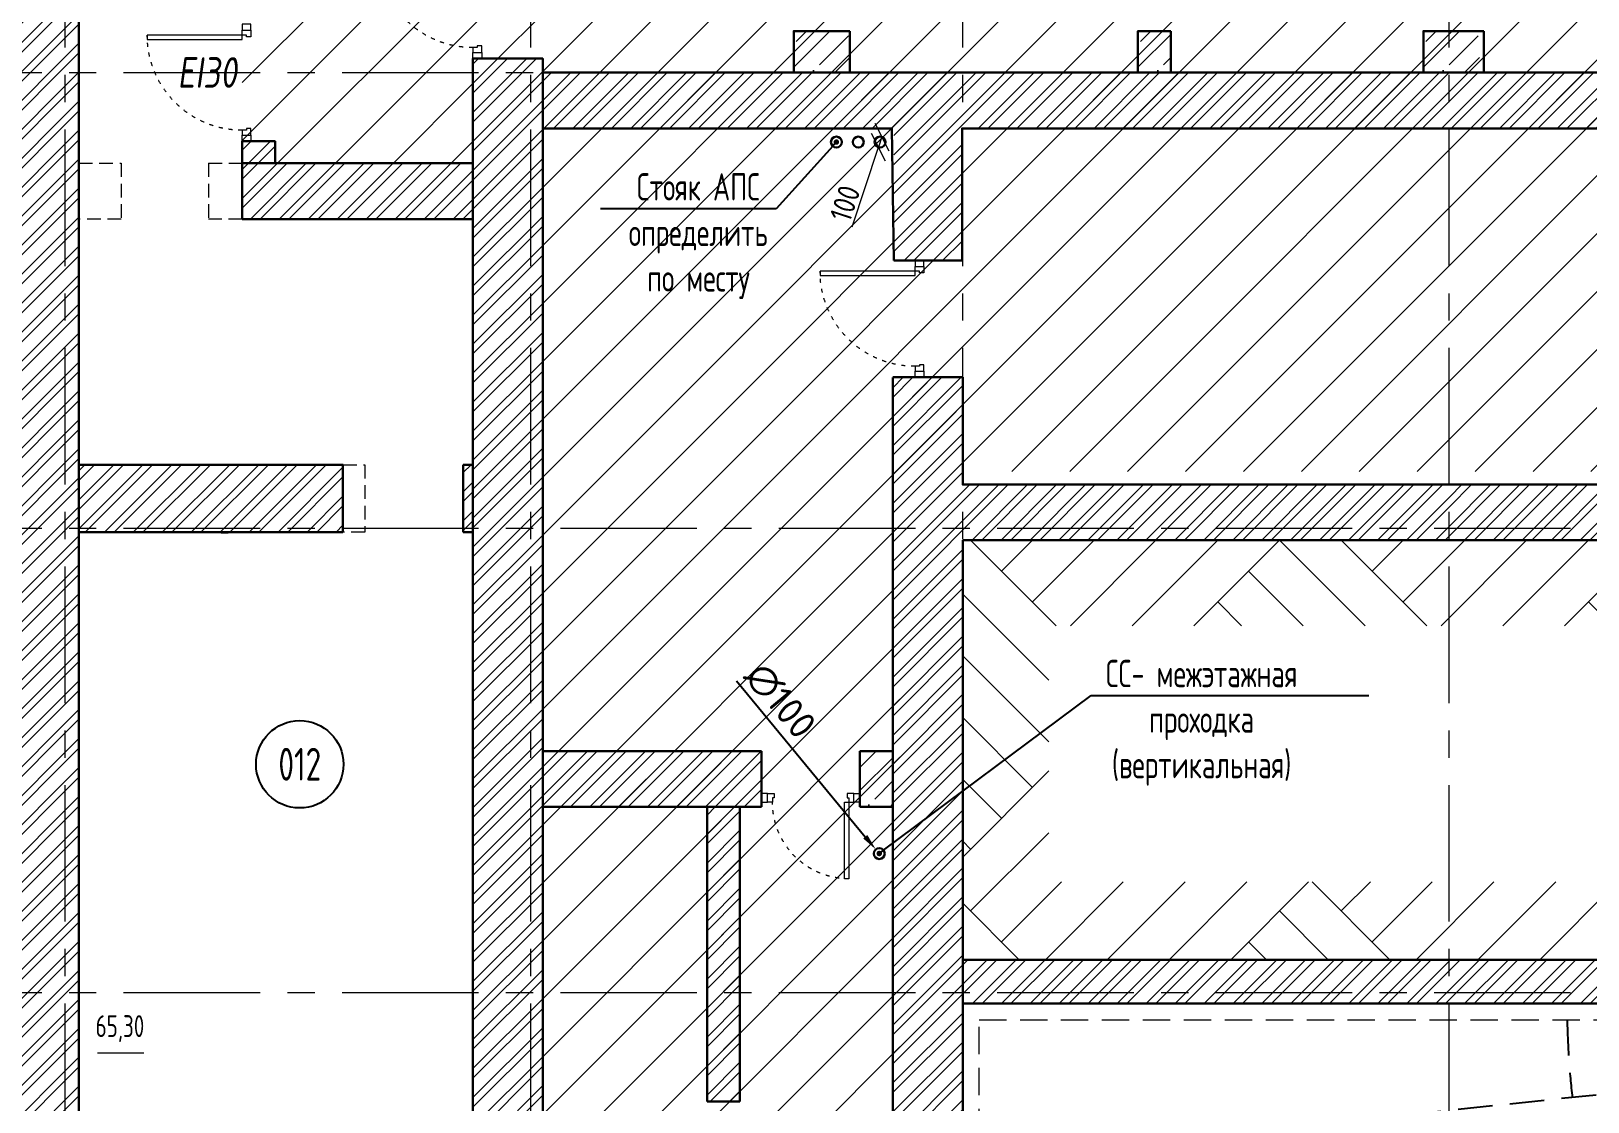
# Model space of a CAD drawing. Header units: millimetres. Extents: x -8689834 to 9419935, y 0 to 233063.
# Drawn here: x -334153 to -319897, y 65745 to 75544 of the extents above; entities that cross this region are included whole.
import ezdxf
from ezdxf import colors
from ezdxf.entities.mleader import LeaderData, LeaderLine
from ezdxf.enums import TextEntityAlignment as Align
from ezdxf.math import Vec2, Vec3

# ---------------------------------------------------------------- set-up
doc = ezdxf.new("R2010")
doc.units = ezdxf.units.MM
doc.header["$MEASUREMENT"] = 0
for name, pattern in [('ACAD_ISO03W100', [30, 12, -18]), ('CENTER', [2, 1.25, -0.25, 0.25, -0.25]), ('DASHED', [19.05, 12.7, -6.35]), ('TRATTEGGIATA', [0.75, 0.5, -0.25])]:
    doc.linetypes.add(name, pattern=pattern)
doc.layers.get('0').update_dxf_attribs({"color": 250, "lineweight": 9})
for name, color, linetype, lineweight in [('!!!_АР_перегородки блоки', 7, 'Continuous', 5), ('1 этаж тонкие линии!', 250, 'Continuous', 0), ('АР_Двери', 175, 'Continuous', 18), ('АР_Маркер экспликации', 239, 'Continuous', 13), ('АР_МосжилНии_Стены', 127, 'Continuous', 30), ('АР_Номер помещения', 1, 'Continuous', 25), ('АР_Оси', 195, 'Continuous', 9), ('АР_Отметки', 250, 'Continuous', 15), ('АР_Помещения_площадь', 19, 'Continuous', 9), ('АР_Штриховка кирпич', 250, 'Continuous', 9), ('АР_Штриховка монолит', 250, 'Continuous', 9), ('ОТВ.ВК', 212, 'Continuous', 30), ('Отв.СС', 234, 'Continuous', 9), ('Подвал', 250, 'Continuous', 30), ('СС_СКК_Лоток', 170, 'Continuous', 25), ('СС_СКС_Кабель', 6, 'Continuous', 30)]:
    doc.layers.add(name, color=color, linetype=linetype, lineweight=lineweight)
doc.layers.add('АР_ПБ_Двери', color=7, linetype='Continuous', lineweight=15, true_color=0xdb0000)
doc.layers.add('ВХОДНЫЕ группы Лидер', color=250, linetype='Continuous')
doc.styles.add('BRAZEN-txt', font='isocpeui.ttf')
doc.styles.add('GOST Common', font='GOST Common.ttf', dxfattribs={"width": 0.9, "height": 200})
doc.styles.add('ISOCPEUR', font='isocpeur.ttf', dxfattribs={"width": 0.7})
doc.styles.get("Standard").update_dxf_attribs({"font": 'isocpeur.ttf', "width": 0.7})
doc.styles.add('Архитект', font='isocpeur.ttf', dxfattribs={"width": 0.8, "oblique": 8})
doc.dimstyles.new('ADSK_Основной_2_мм', dxfattribs={"dimscale": 304.8, "dimtxt": 201.142999, "dimasz": 0.656168, "dimexe": 0.492126, "dimexo": 0.492126, "dimgap": 0.098425, "dimtad": 1, "dimdec": 1, "dimrnd": 0.1, "dimdsep": 46, "dimtxsty": 'GOST Common', "dimblk1": 'OBLIQUE', "dimblk2": 'OBLIQUE', "dimsah": 1, "dimcen": 0.09, "dimdle": 0.492126, "dimazin": 2, "dimtfac": 1, "dimtdec": 4, "dimtix": 1, "dimtmove": 0, "dimatfit": 3, "dimfxl": 1, "dimtvp": 1, "dimtolj": 1, "dimtzin": 0, "dimlwd": 20, "dimlwe": 20, "dimarcsym": 2})
doc.dimstyles.new('BRAZEN-Размеры_осевые', dxfattribs={"dimscale": 0, "dimtxt": 350, "dimasz": 150, "dimexe": 100, "dimexo": 100, "dimgap": 70, "dimtad": 1, "dimdec": 0, "dimzin": 0, "dimdsep": 46, "dimtxsty": 'BRAZEN-txt', "dimblk": 'ARCHTICK', "dimcen": 1, "dimdle": 100, "dimadec": 0, "dimazin": 0, "dimtfac": 1, "dimtdec": 0, "dimtofl": 0, "dimtmove": 1, "dimatfit": 3, "dimfxl": 1, "dimtolj": 1, "dimtzin": 0, "dimarcsym": 0})

# ---------------------------------------------------------------- blocks, each defined once
blk = doc.blocks.new('*U245')
for points in [[(-55, -80), (-55, 0), (-115, 0), (-115, -40), (-100, -40), (-100, -80), (-55, -80)], [(0, 0), (0, -80), (-55, -80), (-55, 0), (0, 0)], [(-1070, 0), (-1070, -80), (-1015, -80), (-1015, 0), (-1070, 0)], [(-1015, -80), (-1015, 0), (-955, 0), (-955, -40), (-970, -40), (-970, -80), (-1015, -80)]]:
    blk.add_lwpolyline(points)
blk.add_lwpolyline([(-100, -80), (-100, -950), (-140, -950), (-140, -80)], close=True)
at = {"linetype": 'ACAD_ISO03W100', "ltscale": 3}
blk.add_arc((-100, -80), 870, 180, 270, dxfattribs=at)
blk = doc.blocks.new('*U273')
at = {"layer": 'АР_Номер помещения', "color": 7}
blk.add_circle((-16481, -1596), 400, dxfattribs=at)
at = {"layer": 'АР_Помещения_площадь', "color": 7}
blk.add_line((-17910, -4239), (-18332, -4239), dxfattribs=at)
at = {"color": 7, "style": 'ISOCPEUR', "width": 0.7, "flags": 1}
blk.add_attdef('КАТЕГОРИЯ', (-499, -2092), '', height=250, dxfattribs=at)
at = {"layer": 'АР_Номер помещения', "color": 7, "style": 'ISOCPEUR', "width": 0.7}
blk.add_attdef('НОМЕР_ПОМЕЩЕНИЯ', text='', height=300, dxfattribs=at).set_placement((-16481, -1596), align=Align.MIDDLE_CENTER)
at = {"layer": 'АР_Помещения_площадь', "color": 7, "lineweight": 30, "width": 0.7, "flags": 104}
blk.add_attdef('ИМЯ_ПОМЕЩЕНИЯ', text='', height=100, dxfattribs=at).set_placement((158, 1217), align=Align.MIDDLE_CENTER)
at = {"layer": 'АР_Помещения_площадь', "color": 7, "style": 'ISOCPEUR', "width": 0.7}
blk.add_attdef('ПЛОЩАДЬ_ПОМЕЩЕНИЯ', text='', height=200, dxfattribs=at).set_placement((-17905, -3993), align=Align.MIDDLE_RIGHT)
blk = doc.blocks.new('*U274')
blk.add_lwpolyline([(-100, 80), (-100, 780), (-140, 780), (-140, 80)], close=True)
for points in [[(-900, 0), (-900, 80), (-845, 80), (-845, 0), (-900, 0)], [(-845, 80), (-845, 0), (-785, 0), (-785, 40), (-800, 40), (-800, 80), (-845, 80)], [(-55, 80), (-55, 0), (-115, 0), (-115, 40), (-100, 40), (-100, 80), (-55, 80)], [(0, 0), (0, 80), (-55, 80), (-55, 0), (0, 0)]]:
    blk.add_lwpolyline(points)
at = {"linetype": 'ACAD_ISO03W100', "ltscale": 3}
blk.add_arc((-100, 80), 700, 90, 180, dxfattribs=at)
blk = doc.blocks.new('_DotSmall')
at = {"color": 0, "linetype": 'ByBlock', "const_width": 0.5}
blk.add_lwpolyline([(-0.0625, 0, 1), (0.0625, 0, 1)], format="xyb", close=True, dxfattribs=at)
blk = doc.blocks.new('*D1359')
at = {"layer": 'СС_СКС_Кабель', "color": 0, "linetype": 'Continuous', "lineweight": -2, "ltscale": 100, "transparency": 16777216}
blk.add_line((-327694, 69597), (-326514, 68171), dxfattribs=at)
at = {"layer": 'СС_СКС_Кабель', "color": 0, "lineweight": -2, "ltscale": 100, "transparency": 16777216}
for p, q in [((-326388, 68016), (-326386, 68016)), ((-326387, 68015), (-326387, 68017))]:
    blk.add_line(p, q, dxfattribs=at)
at = {"layer": 'СС_СКС_Кабель', "color": 0, "ltscale": 100, "transparency": 16777216}
blk.add_solid([(-326495, 68187), (-326533, 68155), (-326418, 68055)], dxfattribs=at)
at = {"layer": 'СС_СКС_Кабель', "color": 0, "lineweight": 13, "ltscale": 100, "transparency": 16777216, "insert": (-327292, 69416), "char_height": 350, "attachment_point": 5, "rotation": 309.5983, "style": 'BRAZEN-txt'}
blk.add_mtext('\\A1;{\\fISOCPEUR|b0|i0|c204|p34;\\H0.71429x;∅100}', dxfattribs=at)
blk = doc.blocks.new('_ArchTick')
at = {"color": 0, "linetype": 'ByBlock', "const_width": 0.15}
blk.add_lwpolyline([(-0.5, -0.5), (0.5, 0.5)], dxfattribs=at)
blk = doc.blocks.new('_Dot')
at = {"color": 0, "linetype": 'ByBlock', "lineweight": -2}
blk.add_line((-0.5, 0), (-1, 0), dxfattribs=at)
at = {"color": 0, "linetype": 'ByBlock', "const_width": 0.5}
blk.add_lwpolyline([(-0.25, 0, 1), (0.25, 0, 1)], format="xyb", close=True, dxfattribs=at)
blk = doc.blocks.new('_Oblique')
at = {"color": 0, "linetype": 'ByBlock', "lineweight": -2}
blk.add_line((-0.5, -0.5), (0.5, 0.5), dxfattribs=at)
blk = doc.blocks.new('*D1372')
at = {"layer": 'Отв.СС', "color": 0, "lineweight": 20, "transparency": 16777216}
for p in [(-326363, 74576), (-326633, 73754)]:
    blk.add_line(p, (-326394, 74481), dxfattribs=at)
at = {"layer": 'Отв.СС', "color": 0, "lineweight": 20, "transparency": 16777216, "xscale": 200, "yscale": 200, "zscale": 200}
for p, rotation in [((-326363, 74576), 251.8251707243051), ((-326394, 74481), 71.82517072430504)]:
    blk.add_blockref('_Oblique', p, dxfattribs=dict(at, rotation=rotation))
at = {"layer": 'Отв.СС', "color": 0, "transparency": 16777216, "insert": (-326700, 73968), "char_height": 200, "attachment_point": 5, "rotation": 71.8252, "style": 'GOST Common'}
blk.add_mtext('\\A1;100', dxfattribs=at)

msp = doc.modelspace()

# ---------------------------------------------------------------- hatches: boundary and pattern name
at = {"layer": '!!!_АР_перегородки блоки', "lineweight": 5, "ltscale": 100, "true_color": 0x636466}
h = msp.add_hatch(dxfattribs=at)
h.set_pattern_fill('ANSI31', color=251, scale=3000, angle=180, style=0)
h.paths.add_polyline_path([(-327484.708, 61936.604), (-327484.708, 62094), (-326484.708, 62094), (-326484.708, 61936.604), (-326484.708, 61850.244), (-326197.463, 61850.244), (-326197.463, 71514.553), (-325612.063, 71514.553), (-295741.642, 71514.553), (-295741.641, 71680), (-295741.641, 81263.107), (-329468.316, 81263.107), (-329468.316, 61850.244), (-327484.708, 61850.244)])
h = msp.add_hatch(dxfattribs=at)
h.set_pattern_fill('ANSI31', color=251, scale=3000, angle=180, style=0)
h.paths.add_polyline_path([(-330105.469, 74335.57), (-331919.42, 74332.351), (-331919.419, 74537.235), (-332219.301, 74537.235), (-332219.297, 75607.235), (-331919.419, 75607.235), (-331922.606, 76510.532), (-330108.656, 76511.461), (-330106.827, 76363.5), (-329468.316, 76363.5), (-329468.316, 75293.5), (-330107.063, 75293.5)])
at = {"layer": '1 этаж тонкие линии!', "ltscale": 100, "transparency": 33554559}
h = msp.add_hatch(dxfattribs=at)
h.set_pattern_fill('AR-PARQ1', color=256, scale=200, angle=45, style=0)
h.set_pattern_definition([(135, (0.2, -110), (-3394.113, 0), [2400, -2400]), (135, (283, 172.8), (-3394.113, 0), [2400, -2400]), (135, (565.9, 455.7), (-3394.113, 0), [2400, -2400]), (135, (848.7, 738.5), (-3394.113, 0), [2400, -2400]), (135, (1131.6, 1021.4), (-3394.113, 0), [2400, -2400]), (135, (1414.4, 1304.2), (-3394.113, 0), [2400, -2400]), (135, (1697.2, 1587), (-3394.113, 0), [2400, -2400]), (45, (-1696.9, 1587), (3394.113, 0), [2400, -2400]), (45, (-1979.7, 1870), (3394.113, 0), [2400, -2400]), (45, (-2262.6, 2152.7), (3394.113, 0), [2400, -2400]), (45, (-2545.4, 2435.6), (3394.113, 0), [2400, -2400]), (45, (-2828.2, 2718.4), (3394.113, 0), [2400, -2400]), (45, (-3111, 3001.3), (3394.113, 0), [2400, -2400]), (45, (-3394, 3284), (3394.113, 0), [2400, -2400])])
h.paths.add_polyline_path([(-299206.827, 70885.682), (-325621.827, 70885.682), (-325621.827, 67045.708), (-299206.827, 67045.708)])
h.paths.add_polyline_path([(-299975.845, 70101.945), (-299977.791, 67758), (-324834.818, 67758), (-324832.872, 70101.945)], flags=16)
at = {"layer": 'АР_Штриховка кирпич', "ltscale": 100}
h = msp.add_hatch(dxfattribs=at)
h.set_pattern_fill('ANSI32', color=256, scale=500)
h.paths.add_polyline_path([(-333716.86, 82685.681), (-334136.666, 82685.681), (-334136.666, 62094), (-333716.794, 62094)])
h.paths.add_polyline_path([(-334136.666, 82685.682), (-334484.741, 82685.681), (-334484.741, 62094), (-334136.666, 62094)])
h = msp.add_hatch(dxfattribs=at)
h.set_pattern_fill('ANSI32', color=256, scale=500)
h.paths.add_polyline_path([(-330107.214, 62334.044), (-330107.02, 75293.522), (-329468.123, 75293.478), (-329468.316, 62094), (-330106.827, 62094), (-330106.827, 62334)])
h = msp.add_hatch(dxfattribs=at)
h.set_pattern_fill('ANSI32', color=256, scale=500)
h.paths.add_polyline_path([(-314247.975, 75165.375), (-314248.018, 74653.009), (-329468.316, 74654.009), (-329468.316, 75165.99)])
h = msp.add_hatch(dxfattribs=at)
h.set_pattern_fill('ANSI32', color=256, scale=500)
h.paths.add_polyline_path([(-326253.183, 74660.017), (-325627.792, 74656.991), (-325627.222, 73443.48), (-326252.227, 73446.462)])
h = msp.add_hatch(dxfattribs=at)
h.set_pattern_fill('ANSI32', color=256, scale=500)
h.paths.add_polyline_path([(-331919.419, 74537.235), (-332219.301, 74537.235), (-332219.301, 74335.028), (-331919.419, 74335.028)])
h.paths.add_polyline_path([(-330106.827, 74335.028), (-331960.604, 74335.028), (-332241.41, 74335.028), (-332219.301, 74335.028), (-332219.301, 73822.611), (-330106.827, 73822.711)])
h.paths.add_polyline_path([(-333716.828, 74335.017), (-333716.83, 74335.018), (-333716.822, 73822.675), (-333716.827, 73822.679)])
h = msp.add_hatch(dxfattribs=at)
h.set_pattern_fill('ANSI32', color=256, scale=500)
h.paths.add_polyline_path([(-325621.921, 72376.462), (-326262.863, 72376.462), (-326262.176, 70995.682), (-325615.554, 70995.682), (-325615.554, 71514.804), (-325621.234, 71514.804)])
h.paths.add_polyline_path([(-321160.553, 71394.088), (-325615.553, 71394.125), (-325615.554, 70995.682), (-321166.318, 70885.682)])
h.paths.add_polyline_path([(-321166.318, 70885.682), (-325615.554, 70995.682), (-325615.554, 61476.5), (-325615.554, 66645.682), (-299206.827, 66645.682), (-299194.281, 67045.708), (-325615.554, 67045.708), (-325621.827, 70885.682), (-321160.554, 70885.682)])
h.paths.add_polyline_path([(-295715.317, 71393.875), (-314071.817, 71394.028), (-317825.521, 71394.062), (-317828.54, 72245.918), (-318274.066, 72245.918), (-318274.066, 71394.064), (-321160.582, 71394.088), (-321166.318, 70885.682), (-295715.318, 70995.682)])
h.paths.add_polyline_path([(-318274.066, 71394.062), (-317841.818, 71394.062)], flags=16)
h.paths.add_polyline_path([(-295715.318, 70998.997), (-321166.318, 70885.682), (-295715.318, 70891)], flags=17)
h.paths.add_polyline_path([(-327484.708, 61455.682), (-327484.708, 62093.922), (-331276.045, 62093.681), (-331277.641, 61455.363), (-325615.554, 61455.682), (-325615.554, 70995.682), (-326256.7, 70995.682), (-326255.105, 62094), (-326484.708, 62093.985), (-326484.708, 61455.682)])
h = msp.add_hatch(dxfattribs=at)
h.set_pattern_fill('ANSI32', color=256, scale=500)
h.set_pattern_definition([(45, (0, 5897.26), (-132.58252, 132.58252), []), (45, (88.39, 5897.26), (-132.58252, 132.58252), [])])
h.paths.add_polyline_path([(-331297.327, 71576.03), (-333716.827, 71576.03), (-333716.827, 70956.73), (-331297.327, 70959.162)])
h.paths.add_polyline_path([(-330106.827, 71576.03), (-330195.908, 71576.245), (-330195.908, 70956.945), (-330106.827, 70956.73)])
h = msp.add_hatch(dxfattribs=at)
h.set_pattern_fill('ANSI32', color=256, scale=500)
h.paths.add_polyline_path([(-329471.76, 68954.574), (-327463.79, 68954.53), (-327463.79, 68444.617), (-329468.316, 68444.617)])
h = msp.add_hatch(dxfattribs=at)
h.set_pattern_fill('ANSI32', color=256, scale=500)
h.paths.add_polyline_path([(-327963.589, 68444.586), (-327661.672, 68444.551), (-327661.857, 65747.84), (-327963.387, 65747.831)])
at = {"layer": 'АР_Штриховка монолит', "ltscale": 300}
h = msp.add_hatch(dxfattribs=at)
h.set_pattern_fill('ANSI35', color=256, scale=1200)
h.set_pattern_definition([(45, (15712.1, -1077.32), (-212.13203, 212.13203), []), (45, (15924.24, -1077.32), (-212.13203, 212.13203), [375, -75, 0, -75])])
h.paths.add_polyline_path([(-327170.274, 75544.21), (-326657.112, 75544.175), (-326656.542, 75165.691), (-327169.318, 75165.682)])
h = msp.add_hatch(dxfattribs=at)
h.set_pattern_fill('ANSI35', color=256, scale=1200)
h.set_pattern_definition([(45, (18864.04, -1077.32), (-212.13203, 212.13203), []), (45, (19076.17, -1077.32), (-212.13203, 212.13203), [375, -75, 0, -75])])
h.paths.add_polyline_path([(-324018.347, 75544.21), (-323716.806, 75544.175), (-323716.236, 75165.691), (-324017.391, 75165.682)])
h = msp.add_hatch(dxfattribs=at)
h.set_pattern_fill('ANSI35', color=256, scale=1200)
h.set_pattern_definition([(45, (21477.85, -1077.32), (-212.13203, 212.13203), []), (45, (21689.98, -1077.32), (-212.13203, 212.13203), [375, -75, 0, -75])])
h.paths.add_polyline_path([(-321404.532, 75544.21), (-320891.37, 75544.175), (-320890.8, 75165.691), (-321403.576, 75165.682)])
h = msp.add_hatch(dxfattribs=at)
h.set_pattern_fill('ANSI35', color=256, scale=1200)
h.set_pattern_definition([(45, (16218.3, -7798.38), (-212.13203, 212.13203), []), (45, (16430.42, -7798.38), (-212.13203, 212.13203), [375, -75, 0, -75])])
h.paths.add_polyline_path([(-326565.512, 68954.474), (-326263.704, 68954.53), (-326260.647, 68444.617), (-326562.068, 68444.517)])

# ---------------------------------------------------------------- linework, layer by layer
at = {"linetype": 'TRATTEGGIATA', "ltscale": 500}
for p, q in [((-325472.007, 61305.682), (-325472.007, 66495.68)), ((-325472.007, 66495.68), (-299356.827, 66495.68))]:
    msp.add_line(p, q, dxfattribs=at)
at = {"color": 1, "lineweight": 30}
for centre in [(-326778.713, 74528.857), (-326578.713, 74528.857), (-326378.713, 74528.857)]:
    msp.add_circle(centre, 50, dxfattribs=at)
at = {"layer": 'АР_МосжилНии_Стены', "ltscale": 100}
for p, q in [((-331602.429, 74335.017), (-331883.235, 74335.017)), ((-330106.827, 73822.69), (-332219.302, 73822.69)), ((-333716.827, 71576.03), (-331295.908, 71576.298)), ((-331297.327, 71575.54), (-331297.327, 70959.162)), ((-330106.827, 71576.033), (-330195.908, 71576.033)), ((-330195.908, 71576.033), (-330195.908, 70957.65)), ((-331297.327, 70959.162), (-333716.85, 70958.139)), ((-332347.87, 70956.997), (-332413.414, 70956.997)), ((-330195.908, 70957.65), (-330106.827, 70957.65)), ((-325621.827, 67045.708), (-325621.791, 70885.682)), ((-325621.827, 70885.682), (-299206.827, 70885.682)), ((-327463.79, 68954.568), (-327463.79, 68444.568)), ((-326563.79, 68954.423), (-326563.79, 68444.568)), ((-299206.828, 67045.708), (-325621.828, 67045.708))]:
    msp.add_line(p, q, dxfattribs=at)
for points in [[(-333716.827, 62094), (-333716.827, 62094), (-333716.827, 82051.5)], [(-330106.827, 75293.5), (-330106.827, 62099.438)], [(-330106.827, 75293.5), (-329468.316, 75293.5), (-329468.316, 62094)], [(-329468.316, 75165.682), (-314247.997, 75165.682), (-314247.997, 74654.01)], [(-326252.227, 73446.462), (-326270.773, 74654.009), (-329468.316, 74654.009)], [(-325627.507, 73446.462), (-325627.507, 74654.009), (-318274.066, 74654.01), (-318274.066, 73046.31), (-317829.408, 73046.316), (-317829.408, 73046.316), (-317829.408, 74654.01)], [(-295715.317, 74654.01), (-295715.317, 71393.875), (-325621.827, 71394.125), (-325622.218, 72376.462)], [(-331919.419, 74335.047), (-331919.419, 74537.235), (-332219.301, 74537.235), (-332219.302, 73822.69)], [(-332219.301, 74335.028), (-330106.827, 74335.028)], [(-326252.227, 73446.462), (-325627.507, 73446.462)], [(-326262.566, 72376.462), (-325622.218, 72376.462)], [(-326262.176, 62094), (-326262.566, 72372.812)], [(-329468.316, 68954.552), (-327463.79, 68954.552)], [(-326563.79, 68954.423), (-326262.176, 68954.371)], [(-327962.612, 65747.836), (-327962.606, 68444.617), (-329468.316, 68444.617)], [(-327962.606, 68444.569), (-327463.79, 68444.569)], [(-327662.606, 68444.603), (-327662.612, 65747.836)], [(-326563.79, 68444.568), (-326262.176, 68444.568)], [(-326484.708, 61455.682), (-325621.827, 61455.682), (-325621.827, 67045.708), (-325621.827, 67045.708)], [(-312596.827, 66645.682), (-312596.827, 66645.682), (-325621.827, 66645.682)], [(-327962.632, 65747.836), (-327662.612, 65747.835)]]:
    msp.add_lwpolyline(points, dxfattribs=at)
for points in [[(-326656.827, 75544.193), (-327169.318, 75544.193), (-327169.318, 75165.682), (-326656.827, 75165.682)], [(-323716.521, 75544.193), (-324017.391, 75544.193), (-324017.391, 75165.682), (-323716.521, 75165.682)], [(-320850.059, 75544.193), (-321403.576, 75544.193), (-321403.576, 75165.682), (-320850.059, 75165.682)]]:
    msp.add_lwpolyline(points, close=True, dxfattribs=at)
at = {"layer": 'АР_Оси', "linetype": 'CENTER', "ltscale": 1000}
for p, q in [((-329577.01, 53394.411), (-329577.01, 87701.889)), ((-325622.01, 53394.411), (-325622.01, 87701.889)), ((-321167.01, 53394.411), (-321167.01, 87701.889)), ((-333842.01, 53394.411), (-333842.01, 82776.945)), ((-359305.765, 75165.682), (-275708.6, 75165.682)), ((-359305.765, 70995.682), (-275708.6, 70995.682)), ((-359305.765, 66745.682), (-275708.6, 66745.682))]:
    msp.add_line(p, q, dxfattribs=at)
at = {"layer": 'ВХОДНЫЕ группы Лидер', "linetype": 'DASHED', "ltscale": 25}
msp.add_line((-319349.272, 65856.925), (-323380.566, 65432.969), dxfattribs=at)
msp.add_arc((-312400.355, 66643.921), 7688.117, 181.1793555, 186.4200807, dxfattribs=at)
at = {"layer": 'ОТВ.ВК', "ltscale": 500}
msp.add_circle((-326386.548, 68016.473), 50, dxfattribs=at)
at = {"layer": 'Подвал', "linetype": 'TRATTEGGIATA', "lineweight": 13, "ltscale": 250}
for p, q in [((-333716.827, 74335.018), (-333328.36, 74335.017)), ((-333328.36, 74335.017), (-333328.353, 73822.679)), ((-332528.36, 74335.028), (-332528.353, 73822.689)), ((-333328.353, 73822.679), (-333716.822, 73822.675)), ((-332219.302, 73822.69), (-332528.353, 73822.69)), ((-331295.908, 71576.03), (-331095.908, 71576.03)), ((-331095.908, 71576.032), (-331095.908, 70959.248)), ((-331095.908, 70959.248), (-331297.327, 70959.162))]:
    msp.add_line(p, q, dxfattribs=at)
msp.add_lwpolyline([(-332528.36, 74335.028), (-332219.301, 74335.028)], dxfattribs=at)

# ---------------------------------------------------------------- block references
at = {"layer": 'АР_Двери', "xscale": -1}
for name, p, rotation in [('*U245', (-330026.827, 76363.5), 270), ('*U245', (-332139.297, 75607.235), 270), ('*U245', (-325978.486, 73446.462), 270), ('*U274', (-326563.79, 68566.344), 180)]:
    msp.add_blockref(name, p, dxfattribs=dict(at, rotation=rotation))
at = {"layer": 'АР_Маркер экспликации', "color": 7}
ref = msp.add_blockref('*U273', (-315211.792, 70430.217), dxfattribs=at)
ref.add_attrib('НОМЕР_ПОМЕЩЕНИЯ', '012', dxfattribs={"layer": 'АР_Номер помещения', "color": 7, "height": 300, "style": 'ISOCPEUR', "width": 0.7}).set_placement((-331692.373, 68834.5), align=Align.MIDDLE_CENTER)
ref.add_attrib('ПЛОЩАДЬ_ПОМЕЩЕНИЯ', '65,30', dxfattribs={"layer": 'АР_Помещения_площадь', "color": 7, "height": 200, "style": 'ISOCPEUR', "width": 0.7}).set_placement((-333116.614, 66437.506), align=Align.MIDDLE_RIGHT)

# ---------------------------------------------------------------- texts
at = {"layer": 'АР_ПБ_Двери', "lineweight": 35, "style": 'Архитект', "oblique": 8, "width": 0.8}
msp.add_text('EI30', height=280, dxfattribs=at).set_placement((-332811.678, 75026.05))

# ---------------------------------------------------------------- dimensions: what is measured, and where the dimension line sits
at = {"layer": 'Отв.СС', "color": 1}
dim = msp.add_diameter_dim_2p(p1=(-326363.117, 74576.363), p2=(-326394.309, 74481.352), dimstyle='ADSK_Основной_2_мм', override={"dimpost": '<>'}, dxfattribs=at)
dim.commit()
dim.dimension.update_dxf_attribs({"geometry": '*D1372', "text_midpoint": (-326699.671, 73967.987)})
at = {"layer": 'СС_СКС_Кабель', "color": 0, "lineweight": 13, "ltscale": 100}
dim = msp.add_diameter_dim_2p(p1=(-326354.677, 67977.947), p2=(-326418.418, 68055), text='{\\fISOCPEUR|b0|i0|c204|p34;\\H0.71429x;<>}', dimstyle='BRAZEN-Размеры_осевые', override={"dimscale": 1, "dimblk1": 'ArchTick', "dimsah": 1}, dxfattribs=at)
dim.commit()
dim.dimension.update_dxf_attribs({"geometry": '*D1359', "text_midpoint": (-327441.851, 69292.191), "dimtype": 163})

# ---------------------------------------------------------------- leaders
at = {"layer": 'АР_Отметки'}
ml = msp.add_multileader_mtext('Standard', dxfattribs=at)
ml.set_content('{\\W0.8;-2,430}', color=256, style='ISOCPEUR')
ml.set_leader_properties(color=256, linetype='Continuous', lineweight=-1)
ml.set_arrow_properties(name='DOTSMALL')
ml.build(insert=Vec2(0, 0))
ml.multileader.update_dxf_attribs({"has_text_frame": 1, "text_left_attachment_type": 4, "text_right_attachment_type": 4, "dogleg_length": 100, "arrow_head_size": 180})
ctx = ml.context
ctx.base_point, ctx.char_height, ctx.arrow_head_size, ctx.landing_gap_size, ctx.plane_origin = Vec3(-336711.886, 117132.656), 250, 180, 50, Vec3(-335659.193, 115477.482)
ctx.left_attachment, ctx.right_attachment = 4, 4
notes = []
notes.append((ctx, [(0, (0, 0, 0), (0, 0), (1, 0), 1, [])]))
ctx.mtext.insert, ctx.mtext.width, ctx.mtext.line_spacing_style, ctx.mtext.flow_direction = Vec3(-336661.886, 117465.989), 852.69703, 2, 5
ml = msp.add_multileader_mtext('Standard', dxfattribs=at)
ml.set_content('{\\W0.8;-2,730}', color=256, style='ISOCPEUR')
ml.set_leader_properties(color=256, linetype='Continuous', lineweight=-1)
ml.set_arrow_properties(name='DOTSMALL')
ml.build(insert=Vec2(0, 0))
ml.multileader.update_dxf_attribs({"has_text_frame": 1, "text_left_attachment_type": 4, "text_right_attachment_type": 4, "dogleg_length": 100, "arrow_head_size": 180})
ctx = ml.context
ctx.base_point, ctx.char_height, ctx.arrow_head_size, ctx.landing_gap_size, ctx.plane_origin = Vec3(-346371.356, 101933.6), 250, 180, 50, Vec3(-346327.75, 100655.48)
ctx.left_attachment, ctx.right_attachment = 4, 4
notes.append((ctx, [(0, (0, 0, 0), (0, 0), (1, 0), 1, [])]))
ctx.mtext.insert, ctx.mtext.width, ctx.mtext.defined_height, ctx.mtext.line_spacing_style, ctx.mtext.flow_direction = Vec3(-346321.356, 102266.933), 769.98896, 343.888, 2, 5
ml = msp.add_multileader_mtext('Standard', dxfattribs=at)
ml.set_content('{\\W0.8;-2,780}', color=256, style='ISOCPEUR')
ml.set_leader_properties(color=256, linetype='Continuous', lineweight=-1)
ml.set_arrow_properties(name='DOTSMALL')
ml.build(insert=Vec2(0, 0))
ml.multileader.update_dxf_attribs({"has_text_frame": 1, "text_left_attachment_type": 4, "text_right_attachment_type": 4, "dogleg_length": 100, "arrow_head_size": 180})
ctx = ml.context
ctx.base_point, ctx.char_height, ctx.arrow_head_size, ctx.landing_gap_size, ctx.plane_origin = Vec3(-348571.087, 101311.404), 250, 180, 50, Vec3(-348527.481, 100033.285)
ctx.left_attachment, ctx.right_attachment = 4, 4
notes.append((ctx, [(0, (0, 0, 0), (0, 0), (1, 0), 1, [])]))
ctx.mtext.insert, ctx.mtext.width, ctx.mtext.defined_height, ctx.mtext.line_spacing_style, ctx.mtext.flow_direction = Vec3(-348521.087, 101644.737), 769.98896, 343.888, 2, 5
ml = msp.add_multileader_mtext('Standard', dxfattribs=at)
ml.set_content('{\\W0.8;-2,730}', color=256, style='ISOCPEUR')
ml.set_leader_properties(color=256, linetype='Continuous', lineweight=-1)
ml.set_arrow_properties(name='DOTSMALL')
ml.build(insert=Vec2(0, 0))
ml.multileader.update_dxf_attribs({"has_text_frame": 1, "text_left_attachment_type": 4, "text_right_attachment_type": 4, "dogleg_length": 100, "arrow_head_size": 180})
ctx = ml.context
ctx.base_point, ctx.char_height, ctx.arrow_head_size, ctx.landing_gap_size, ctx.plane_origin = Vec3(-343122.46, 91149.378), 250, 180, 50, Vec3(-347780.969, 87297.071)
ctx.left_attachment, ctx.right_attachment = 4, 4
notes.append((ctx, [(0, (0, 0, 0), (0, 0), (1, 0), 1, [])]))
ctx.mtext.insert, ctx.mtext.width, ctx.mtext.defined_height, ctx.mtext.line_spacing_style, ctx.mtext.flow_direction = Vec3(-343072.46, 91482.712), 769.98896, 343.888, 2, 5
ml = msp.add_multileader_mtext('Standard', dxfattribs=at)
ml.set_content('{\\W0.8;-2,430}', color=256, style='ISOCPEUR')
ml.set_leader_properties(color=256, linetype='Continuous', lineweight=-1)
ml.set_arrow_properties(name='DOTSMALL')
ml.build(insert=Vec2(0, 0))
ml.multileader.update_dxf_attribs({"has_text_frame": 1, "text_left_attachment_type": 4, "text_right_attachment_type": 4, "dogleg_length": 100, "arrow_head_size": 180})
ctx = ml.context
ctx.base_point, ctx.char_height, ctx.arrow_head_size, ctx.landing_gap_size, ctx.plane_origin = Vec3(-334177.775, 87942.722), 250, 180, 50, Vec3(-333125.082, 86287.549)
ctx.left_attachment, ctx.right_attachment = 4, 4
notes.append((ctx, [(0, (0, 0, 0), (0, 0), (1, 0), 1, [])]))
ctx.mtext.insert, ctx.mtext.width, ctx.mtext.line_spacing_style, ctx.mtext.flow_direction = Vec3(-334127.775, 88276.056), 852.69703, 2, 5
at = {"layer": 'Отв.СС', "color": 1, "lineweight": 0, "transparency": 33554687}
ml = msp.add_multileader_mtext('Standard', dxfattribs=at)
ml.set_content('СС- межэтажная проходка\\P(вертикальная)', color=1, style='ISOCPEUR')
ml.set_leader_properties()
ml.set_arrow_properties(name='DOT')
ml.build(insert=Vec2(0, 0))
ml.multileader.update_dxf_attribs({"text_left_attachment_type": 6, "text_right_attachment_type": 6, "dogleg_length": 100, "arrow_head_size": 50})
ctx = ml.context
ctx.base_point, ctx.char_height, ctx.arrow_head_size, ctx.landing_gap_size, ctx.plane_origin = Vec3(-324344.395, 69464.813), 250, 50, 0, Vec3(-322487.431, 61300.397)
ctx.left_attachment, ctx.right_attachment, ctx.text_align_type = 6, 6, 1
notes.append((ctx, [(1, (1, 1, 0), (-324444.395, 69464.813), (1, 0), 100, [(0, [(-326386.548, 68017.473)], 0, [])])]))
ctx.mtext.insert, ctx.mtext.width, ctx.mtext.alignment, ctx.mtext.flow_direction = Vec3(-323434.395, 69789.813), 2415.89525, 2, 5
at = {"layer": 'СС_СКК_Лоток', "color": 1, "lineweight": 0, "transparency": 33554687}
ml = msp.add_multileader_mtext('Standard', dxfattribs=at)
ml.set_content('Стояк АПС\\Pопределить по месту', color=1, style='ISOCPEUR')
ml.set_leader_properties()
ml.set_arrow_properties(name='DOT')
ml.build(insert=Vec2(0, 0))
ml.multileader.update_dxf_attribs({"text_left_attachment_type": 6, "text_right_attachment_type": 6, "dogleg_length": 100, "arrow_head_size": 50})
ctx = ml.context
ctx.base_point, ctx.char_height, ctx.arrow_head_size, ctx.landing_gap_size, ctx.plane_origin = Vec3(-328655.226, 73919.028), 250, 50, 0, Vec3(-326077.153, 71593.492)
ctx.left_attachment, ctx.right_attachment, ctx.text_align_type = 6, 6, 1
notes.append((ctx, [(0, (1, 1, 0), (-327330.226, 73919.028), (-1, 0), 100, [(0, [(-326778.713, 74528.857)], 0, [])])]))
ctx.mtext.insert, ctx.mtext.width, ctx.mtext.defined_height, ctx.mtext.alignment, ctx.mtext.flow_direction = Vec3(-328042.726, 74244.028), 1493.31818, 690.218, 2, 5
for ctx, leaders in notes:
    for number, flags, end, landing, length, lines in leaders:
        leader = LeaderData()
        leader.index, (leader.has_last_leader_line, leader.has_dogleg_vector, leader.attachment_direction) = number, flags
        leader.last_leader_point, leader.dogleg_vector, leader.dogleg_length = Vec3(end), Vec3(landing), length
        for number, points, colour, breaks in lines:
            line = LeaderLine()
            line.index, line.vertices, line.color, line.breaks = number, Vec3.list(points), colors.encode_raw_color(colour), breaks
            leader.lines.append(line)
        ctx.leaders.append(leader)

doc.saveas('drawing.dxf')
